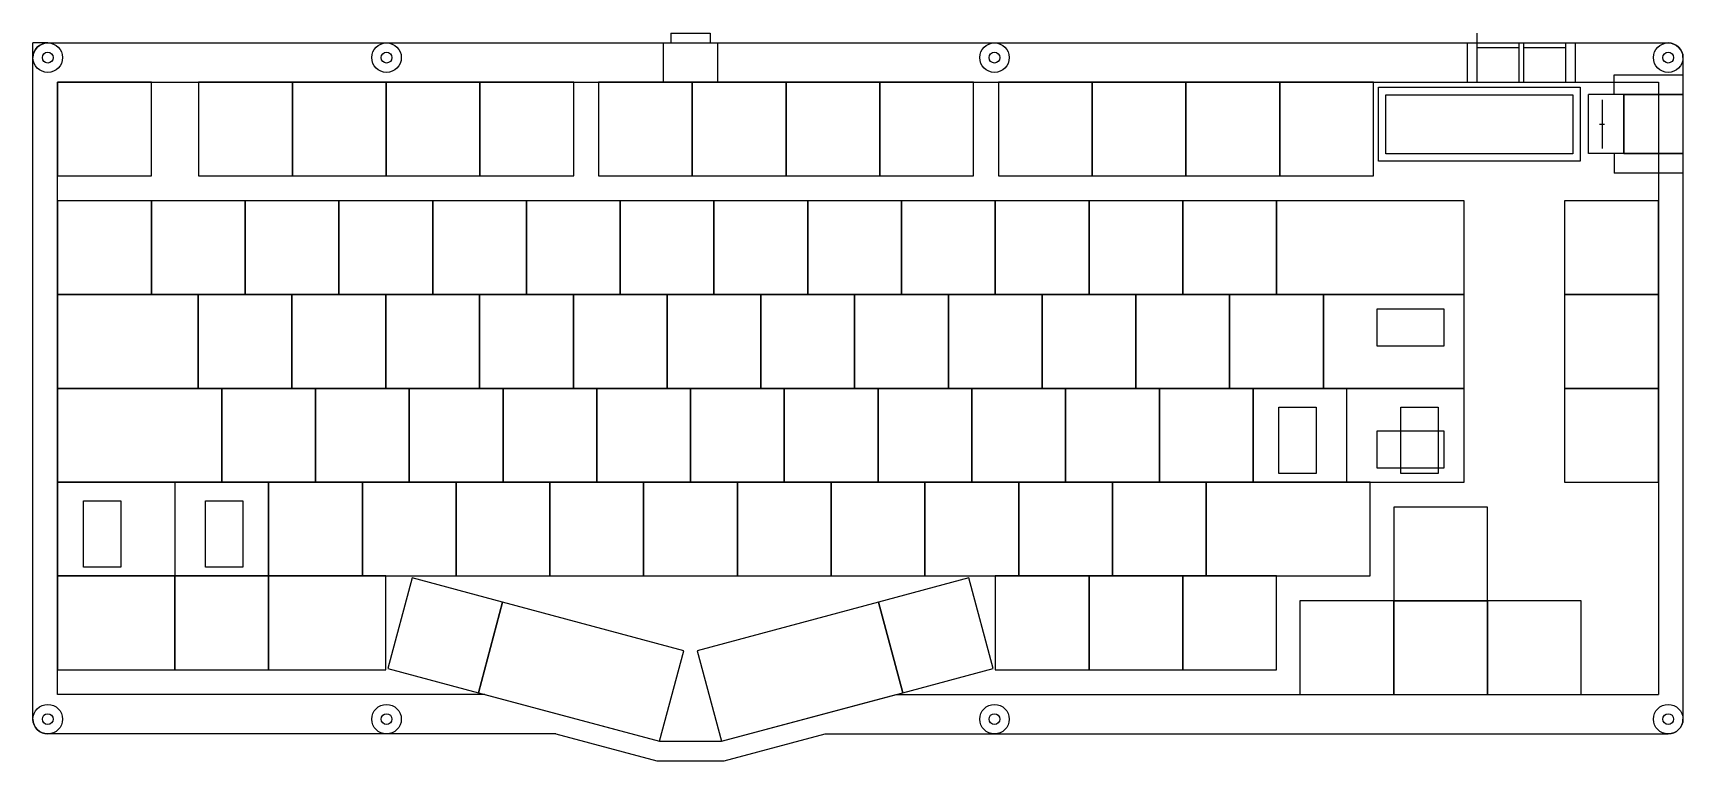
# Model space of a CAD drawing. Header units: millimetres. Extents: x 45 to 380, y 31 to 179.
import ezdxf

# ---------------------------------------------------------------- set-up
doc = ezdxf.new("R2010")
doc.units = ezdxf.units.MM
doc.layers.get('0').update_dxf_attribs({"linetype": 'CONTINUOUS'})

msp = doc.modelspace()

# ---------------------------------------------------------------- linework, layer by layer
for p, q in [((174.59, 179.35), (182.59, 179.35)), ((174.59, 179.35), (174.59, 177.35)), ((182.59, 179.35), (182.59, 177.35)), ((338.35, 179.35), (338.35, 169.35)), ((48, 177.35), (45, 177.35)), ((45, 174.35), (45, 177.35)), ((45, 39.95), (45, 174.35)), ((45, 39.95), (45, 174.35)), ((48, 177.35), (377.22, 177.35)), ((48, 177.35), (377.22, 177.35)), ((173.09, 169.35), (173.09, 177.35)), ((174.59, 177.35), (182.59, 177.35)), ((184.09, 177.35), (184.09, 169.35)), ((336.35, 177.35), (336.35, 169.35)), ((346.85, 176.35), (338.35, 176.35)), ((346.85, 177.35), (346.85, 169.35)), ((347.85, 177.35), (347.85, 169.35)), ((356.35, 176.35), (347.85, 176.35)), ((356.35, 177.35), (356.35, 169.35)), ((358.35, 177.35), (358.35, 169.35)), ((380.22, 174.35), (380.22, 39.95)), ((50, 169.35), (50, 150.3)), ((69.05, 169.35), (50, 169.35)), ((50, 169.35), (375.22, 169.35)), ((50, 44.95), (50, 169.35)), ((69.05, 150.3), (69.05, 169.35)), ((78.65, 169.35), (78.65, 150.3)), ((97.7, 169.35), (78.65, 169.35)), ((97.7, 150.3), (97.7, 169.35)), ((97.7, 169.35), (97.7, 150.3)), ((116.75, 169.35), (97.7, 169.35)), ((116.75, 150.3), (116.75, 169.35)), ((116.75, 169.35), (116.75, 150.3)), ((135.8, 169.35), (116.75, 169.35)), ((135.8, 150.3), (135.8, 169.35)), ((135.8, 169.35), (135.8, 150.3)), ((154.85, 169.35), (135.8, 169.35)), ((154.85, 150.3), (154.85, 169.35)), ((159.9, 169.35), (159.9, 150.3)), ((178.95, 169.35), (159.9, 169.35)), ((178.95, 169.35), (178.95, 150.3)), ((198, 169.35), (178.95, 169.35)), ((178.95, 150.3), (178.95, 169.35)), ((198, 169.35), (198, 150.3)), ((217.05, 169.35), (198, 169.35)), ((198, 150.3), (198, 169.35)), ((217.05, 169.35), (217.05, 150.3)), ((236.1, 169.35), (217.05, 169.35)), ((217.05, 150.3), (217.05, 169.35)), ((236.1, 150.3), (236.1, 169.35)), ((241.15, 169.35), (241.15, 150.3)), ((260.2, 169.35), (241.15, 169.35)), ((260.2, 169.35), (260.2, 150.3)), ((279.25, 169.35), (260.2, 169.35)), ((260.2, 150.3), (260.2, 169.35)), ((279.25, 169.35), (279.25, 150.3)), ((298.3, 169.35), (279.25, 169.35)), ((279.25, 150.3), (279.25, 169.35)), ((317.35, 169.35), (298.3, 169.35)), ((298.3, 169.35), (298.3, 150.3)), ((298.3, 150.3), (298.3, 169.35)), ((317.35, 150.3), (317.35, 169.35)), ((318.35, 168.32), (359.35, 168.32)), ((318.35, 153.32), (318.35, 168.32)), ((359.35, 168.32), (359.35, 153.32)), ((366.22, 170.85), (380.22, 170.85)), ((366.22, 166.85), (366.22, 170.85)), ((375.22, 169.35), (375.22, 44.95)), ((319.85, 166.82), (357.85, 166.82)), ((319.85, 154.82), (319.85, 166.82)), ((357.85, 166.82), (357.85, 154.82)), ((380.22, 166.85), (361.02, 166.85)), ((361.02, 154.85), (361.02, 166.85)), ((363.77, 165.8), (363.77, 155.9)), ((368.22, 166.85), (380.22, 166.85)), ((368.22, 154.85), (368.22, 166.85)), ((368.22, 166.85), (368.22, 154.85)), ((363.27, 160.85), (364.27, 160.85)), ((357.85, 154.82), (319.85, 154.82)), ((380.22, 154.85), (361.02, 154.85)), ((366.22, 154.85), (366.22, 150.85)), ((368.22, 154.85), (380.22, 154.85)), ((359.35, 153.32), (318.35, 153.32)), ((50, 150.3), (69.05, 150.3)), ((78.65, 150.3), (97.7, 150.3)), ((97.7, 150.3), (116.75, 150.3)), ((116.75, 150.3), (135.8, 150.3)), ((135.8, 150.3), (154.85, 150.3)), ((159.9, 150.3), (178.95, 150.3)), ((178.95, 150.3), (198, 150.3)), ((198, 150.3), (217.05, 150.3)), ((217.05, 150.3), (236.1, 150.3)), ((241.15, 150.3), (260.2, 150.3)), ((260.2, 150.3), (279.25, 150.3)), ((279.25, 150.3), (298.3, 150.3)), ((298.3, 150.3), (317.35, 150.3)), ((380.22, 150.85), (366.22, 150.85)), ((50, 145.25), (50, 126.2)), ((69.05, 145.25), (50, 145.25)), ((69.05, 126.2), (69.05, 145.25)), ((69.05, 145.25), (69.05, 126.2)), ((88.1, 145.25), (69.05, 145.25)), ((88.1, 126.2), (88.1, 145.25)), ((88.1, 145.25), (88.1, 126.2)), ((107.15, 145.25), (88.1, 145.25)), ((107.15, 126.2), (107.15, 145.25)), ((107.15, 145.25), (107.15, 126.2)), ((126.2, 145.25), (107.15, 145.25)), ((126.2, 126.2), (126.2, 145.25)), ((126.2, 145.25), (126.2, 126.2)), ((145.25, 145.25), (126.2, 145.25)), ((145.25, 126.2), (145.25, 145.25)), ((145.25, 145.25), (145.25, 126.2)), ((164.3, 145.25), (145.25, 145.25)), ((164.3, 126.2), (164.3, 145.25)), ((164.3, 145.25), (164.3, 126.2)), ((183.35, 145.25), (164.3, 145.25)), ((183.35, 126.2), (183.35, 145.25)), ((183.35, 145.25), (183.35, 126.2)), ((202.4, 145.25), (183.35, 145.25)), ((202.4, 126.2), (202.4, 145.25)), ((202.4, 145.25), (202.4, 126.2)), ((221.45, 145.25), (202.4, 145.25)), ((221.45, 126.2), (221.45, 145.25)), ((221.45, 145.25), (221.45, 126.2)), ((240.5, 145.25), (221.45, 145.25)), ((240.5, 126.2), (240.5, 145.25)), ((240.5, 145.25), (240.5, 126.2)), ((259.55, 145.25), (240.5, 145.25)), ((259.55, 126.2), (259.55, 145.25)), ((259.55, 145.25), (259.55, 126.2)), ((278.6, 145.25), (259.55, 145.25)), ((278.6, 126.2), (278.6, 145.25)), ((278.6, 145.25), (278.6, 126.2)), ((297.65, 145.25), (278.6, 145.25)), ((297.65, 126.2), (297.65, 145.25)), ((297.65, 145.25), (297.65, 126.2)), ((335.75, 145.25), (297.65, 145.25)), ((335.75, 126.2), (335.75, 145.25)), ((375.22, 145.25), (356.17, 145.25)), ((356.17, 145.25), (356.17, 126.2)), ((375.22, 126.2), (375.22, 145.25)), ((50, 126.2), (69.05, 126.2)), ((78.57, 126.2), (50, 126.2)), ((50, 126.2), (50, 107.15)), ((69.05, 126.2), (88.1, 126.2)), ((97.62, 126.2), (78.57, 126.2)), ((78.57, 126.2), (78.57, 107.15)), ((78.57, 107.15), (78.57, 126.2)), ((88.1, 126.2), (107.15, 126.2)), ((97.62, 107.15), (97.62, 126.2)), ((116.68, 126.2), (97.62, 126.2)), ((97.62, 126.2), (97.62, 107.15)), ((107.15, 126.2), (126.2, 126.2)), ((116.68, 107.15), (116.68, 126.2)), ((135.73, 126.2), (116.68, 126.2)), ((116.68, 126.2), (116.68, 107.15)), ((126.2, 126.2), (145.25, 126.2)), ((135.73, 107.15), (135.73, 126.2)), ((154.78, 126.2), (135.73, 126.2)), ((135.73, 126.2), (135.73, 107.15)), ((145.25, 126.2), (164.3, 126.2)), ((154.78, 107.15), (154.78, 126.2)), ((173.82, 126.2), (154.78, 126.2)), ((154.78, 126.2), (154.78, 107.15)), ((164.3, 126.2), (183.35, 126.2)), ((192.87, 126.2), (173.82, 126.2)), ((173.82, 126.2), (173.82, 107.15)), ((173.82, 107.15), (173.82, 126.2)), ((183.35, 126.2), (202.4, 126.2)), ((211.92, 126.2), (192.87, 126.2)), ((192.87, 126.2), (192.87, 107.15)), ((192.87, 107.15), (192.87, 126.2)), ((202.4, 126.2), (221.45, 126.2)), ((211.92, 107.15), (211.92, 126.2)), ((230.97, 126.2), (211.92, 126.2)), ((211.92, 126.2), (211.92, 107.15)), ((221.45, 126.2), (240.5, 126.2)), ((230.97, 107.15), (230.97, 126.2)), ((250.02, 126.2), (230.97, 126.2)), ((230.97, 126.2), (230.97, 107.15)), ((240.5, 126.2), (259.55, 126.2)), ((250.02, 107.15), (250.02, 126.2)), ((269.07, 126.2), (250.02, 126.2)), ((250.02, 126.2), (250.02, 107.15)), ((259.55, 126.2), (278.6, 126.2)), ((269.07, 107.15), (269.07, 126.2)), ((288.12, 126.2), (269.07, 126.2)), ((269.07, 126.2), (269.07, 107.15)), ((278.6, 126.2), (297.65, 126.2)), ((288.12, 107.15), (288.12, 126.2)), ((307.17, 126.2), (288.12, 126.2)), ((288.12, 126.2), (288.12, 107.15)), ((297.65, 126.2), (335.75, 126.2)), ((335.75, 126.2), (307.17, 126.2)), ((307.17, 126.2), (307.17, 107.15)), ((307.17, 107.15), (307.17, 126.2)), ((307.17, 126.2), (335.75, 126.2)), ((307.17, 107.15), (307.17, 126.2)), ((335.75, 107.15), (335.75, 126.2)), ((335.75, 88.1), (335.75, 126.2)), ((356.17, 126.2), (375.22, 126.2)), ((375.22, 126.2), (356.17, 126.2)), ((356.17, 126.2), (356.17, 107.15)), ((375.22, 107.15), (375.22, 126.2)), ((318.12, 123.34), (331.62, 123.34)), ((318.12, 115.74), (318.12, 123.34)), ((331.62, 123.34), (331.62, 115.74)), ((331.62, 115.74), (318.12, 115.74)), ((83.34, 107.15), (50, 107.15)), ((50, 107.15), (50, 88.1)), ((50, 107.15), (78.57, 107.15)), ((78.57, 107.15), (97.62, 107.15)), ((83.34, 88.1), (83.34, 107.15)), ((102.39, 107.15), (83.34, 107.15)), ((83.34, 107.15), (83.34, 88.1)), ((97.62, 107.15), (116.68, 107.15)), ((102.39, 88.1), (102.39, 107.15)), ((121.44, 107.15), (102.39, 107.15)), ((102.39, 107.15), (102.39, 88.1)), ((116.68, 107.15), (135.73, 107.15)), ((121.44, 88.1), (121.44, 107.15)), ((140.49, 107.15), (121.44, 107.15)), ((121.44, 107.15), (121.44, 88.1)), ((135.73, 107.15), (154.78, 107.15)), ((140.49, 88.1), (140.49, 107.15)), ((159.54, 107.15), (140.49, 107.15)), ((140.49, 107.15), (140.49, 88.1)), ((154.78, 107.15), (173.82, 107.15)), ((159.54, 88.1), (159.54, 107.15)), ((178.59, 107.15), (159.54, 107.15)), ((159.54, 107.15), (159.54, 88.1)), ((173.82, 107.15), (192.87, 107.15)), ((178.59, 88.1), (178.59, 107.15)), ((197.64, 107.15), (178.59, 107.15)), ((178.59, 107.15), (178.59, 88.1)), ((192.87, 107.15), (211.92, 107.15)), ((197.64, 88.1), (197.64, 107.15)), ((216.69, 107.15), (197.64, 107.15)), ((197.64, 107.15), (197.64, 88.1)), ((211.92, 107.15), (230.97, 107.15)), ((216.69, 88.1), (216.69, 107.15)), ((235.74, 107.15), (216.69, 107.15)), ((216.69, 107.15), (216.69, 88.1)), ((230.97, 107.15), (250.02, 107.15)), ((235.74, 88.1), (235.74, 107.15)), ((254.79, 107.15), (235.74, 107.15)), ((235.74, 107.15), (235.74, 88.1)), ((250.02, 107.15), (269.07, 107.15)), ((254.79, 88.1), (254.79, 107.15)), ((273.84, 107.15), (254.79, 107.15)), ((254.79, 107.15), (254.79, 88.1)), ((269.07, 107.15), (288.12, 107.15)), ((273.84, 88.1), (273.84, 107.15)), ((292.89, 107.15), (273.84, 107.15)), ((273.84, 107.15), (273.84, 88.1)), ((288.12, 107.15), (307.17, 107.15)), ((292.89, 107.15), (292.89, 88.1)), ((335.75, 107.15), (292.89, 107.15)), ((292.89, 107.15), (292.89, 88.1)), ((311.94, 107.15), (292.89, 107.15)), ((292.89, 88.1), (292.89, 107.15)), ((307.17, 107.15), (335.75, 107.15)), ((311.94, 107.15), (307.17, 107.15)), ((311.94, 88.1), (311.94, 107.15)), ((311.94, 88.1), (311.94, 107.15)), ((335.75, 88.1), (335.75, 107.15)), ((356.17, 107.15), (375.22, 107.15)), ((375.22, 107.15), (356.17, 107.15)), ((356.17, 107.15), (356.17, 88.1)), ((375.22, 88.1), (375.22, 107.15)), ((298.12, 89.85), (298.12, 103.35)), ((298.12, 103.35), (305.72, 103.35)), ((305.72, 103.35), (305.72, 89.85)), ((322.91, 89.85), (322.91, 103.35)), ((322.91, 103.35), (330.51, 103.35)), ((330.51, 103.35), (330.51, 89.85)), ((318.12, 90.96), (318.12, 98.55)), ((318.12, 98.55), (331.62, 98.55)), ((331.62, 98.55), (331.62, 90.96)), ((331.62, 90.96), (318.12, 90.96)), ((50, 88.1), (50, 69.05)), ((92.86, 88.1), (50, 88.1)), ((50, 88.1), (83.34, 88.1)), ((92.86, 88.1), (73.81, 88.1)), ((73.81, 88.1), (73.81, 69.05)), ((83.34, 88.1), (102.39, 88.1)), ((92.86, 69.05), (92.86, 88.1)), ((92.86, 69.05), (92.86, 88.1)), ((92.86, 88.1), (92.86, 69.05)), ((111.91, 88.1), (92.86, 88.1)), ((102.39, 88.1), (121.44, 88.1)), ((130.96, 88.1), (111.91, 88.1)), ((111.91, 88.1), (111.91, 69.05)), ((111.91, 69.05), (111.91, 88.1)), ((121.44, 88.1), (140.49, 88.1)), ((130.96, 69.05), (130.96, 88.1)), ((150.01, 88.1), (130.96, 88.1)), ((130.96, 88.1), (130.96, 69.05)), ((140.49, 88.1), (159.54, 88.1)), ((150.01, 69.05), (150.01, 88.1)), ((169.06, 88.1), (150.01, 88.1)), ((150.01, 88.1), (150.01, 69.05)), ((159.54, 88.1), (178.59, 88.1)), ((169.06, 69.05), (169.06, 88.1)), ((188.11, 88.1), (169.06, 88.1)), ((169.06, 88.1), (169.06, 69.05)), ((178.59, 88.1), (197.64, 88.1)), ((188.11, 69.05), (188.11, 88.1)), ((207.16, 88.1), (188.11, 88.1)), ((188.11, 88.1), (188.11, 69.05)), ((197.64, 88.1), (216.69, 88.1)), ((207.16, 69.05), (207.16, 88.1)), ((226.21, 88.1), (207.16, 88.1)), ((207.16, 88.1), (207.16, 69.05)), ((216.69, 88.1), (235.74, 88.1)), ((226.21, 69.05), (226.21, 88.1)), ((245.26, 88.1), (226.21, 88.1)), ((226.21, 88.1), (226.21, 69.05)), ((235.74, 88.1), (254.79, 88.1)), ((245.26, 69.05), (245.26, 88.1)), ((264.31, 88.1), (245.26, 88.1)), ((245.26, 88.1), (245.26, 69.05)), ((254.79, 88.1), (273.84, 88.1)), ((264.31, 69.05), (264.31, 88.1)), ((283.36, 88.1), (264.31, 88.1)), ((264.31, 88.1), (264.31, 69.05)), ((273.84, 88.1), (292.89, 88.1)), ((283.36, 88.1), (283.36, 69.05)), ((316.7, 88.1), (283.36, 88.1)), ((283.36, 69.05), (283.36, 88.1)), ((292.89, 88.1), (335.75, 88.1)), ((292.89, 88.1), (311.94, 88.1)), ((305.72, 89.85), (298.12, 89.85)), ((311.94, 88.1), (335.75, 88.1)), ((316.7, 69.05), (316.7, 88.1)), ((330.51, 89.85), (322.91, 89.85)), ((356.17, 88.1), (375.22, 88.1)), ((55.24, 70.8), (55.24, 84.3)), ((55.24, 84.3), (62.84, 84.3)), ((62.84, 84.3), (62.84, 70.8)), ((80.03, 70.8), (80.03, 84.3)), ((80.03, 84.3), (87.63, 84.3)), ((87.63, 84.3), (87.63, 70.8)), ((321.46, 83.05), (321.46, 64)), ((340.51, 83.05), (321.46, 83.05)), ((340.51, 64), (340.51, 83.05)), ((62.84, 70.8), (55.24, 70.8)), ((87.63, 70.8), (80.03, 70.8)), ((50, 69.05), (92.86, 69.05)), ((73.81, 69.05), (50, 69.05)), ((50, 69.05), (50, 50)), ((73.81, 69.05), (92.86, 69.05)), ((92.86, 69.05), (73.81, 69.05)), ((73.81, 69.05), (73.81, 50)), ((73.81, 50), (73.81, 69.05)), ((92.86, 69.05), (92.86, 50)), ((116.68, 69.05), (92.86, 69.05)), ((92.86, 50), (92.86, 69.05)), ((92.86, 69.05), (111.91, 69.05)), ((111.91, 69.05), (130.96, 69.05)), ((116.68, 50), (116.68, 69.05)), ((122.01, 68.64), (117.08, 50.24)), ((140.41, 63.71), (122.01, 68.64)), ((130.96, 69.05), (150.01, 69.05)), ((150.01, 69.05), (169.06, 69.05)), ((169.06, 69.05), (188.11, 69.05)), ((188.11, 69.05), (207.16, 69.05)), ((207.16, 69.05), (226.21, 69.05)), ((235.16, 68.64), (216.76, 63.71)), ((226.21, 69.05), (245.26, 69.05)), ((240.09, 50.24), (235.16, 68.64)), ((259.55, 69.05), (240.5, 69.05)), ((240.5, 69.05), (240.5, 50)), ((245.26, 69.05), (264.31, 69.05)), ((278.6, 69.05), (259.55, 69.05)), ((259.55, 69.05), (259.55, 50)), ((259.55, 50), (259.55, 69.05)), ((264.31, 69.05), (283.36, 69.05)), ((297.65, 69.05), (278.6, 69.05)), ((278.6, 69.05), (278.6, 50)), ((278.6, 50), (278.6, 69.05)), ((283.36, 69.05), (316.7, 69.05)), ((297.65, 50), (297.65, 69.05)), ((140.41, 63.71), (135.48, 45.31)), ((135.48, 45.31), (140.41, 63.71)), ((177.22, 53.85), (140.41, 63.71)), ((216.76, 63.71), (179.96, 53.85)), ((216.76, 63.71), (221.69, 45.31)), ((221.69, 45.31), (216.76, 63.71)), ((302.41, 64), (302.41, 44.95)), ((321.46, 64), (302.41, 64)), ((321.46, 64), (340.51, 64)), ((321.46, 44.95), (321.46, 64)), ((340.51, 64), (321.46, 64)), ((321.46, 64), (321.46, 44.95)), ((340.51, 44.95), (340.51, 64)), ((359.56, 64), (340.51, 64)), ((340.51, 64), (340.51, 44.95)), ((359.56, 44.95), (359.56, 64)), ((172.29, 35.45), (177.22, 53.85)), ((179.96, 53.85), (184.89, 35.45)), ((50, 50), (73.81, 50)), ((73.81, 50), (92.86, 50)), ((92.86, 50), (116.68, 50)), ((117.08, 50.24), (135.48, 45.31)), ((221.69, 45.31), (240.09, 50.24)), ((240.5, 50), (259.55, 50)), ((259.55, 50), (278.6, 50)), ((278.6, 50), (297.65, 50)), ((136.83, 44.95), (50, 44.95)), ((135.48, 45.31), (172.29, 35.45)), ((136.83, 44.95), (172.29, 35.45)), ((184.89, 35.45), (221.69, 45.31)), ((184.89, 35.45), (220.34, 44.95)), ((220.34, 44.95), (302.41, 44.95)), ((302.41, 44.95), (321.46, 44.95)), ((302.41, 44.95), (359.56, 44.95)), ((321.46, 44.95), (340.51, 44.95)), ((340.51, 44.95), (359.56, 44.95)), ((359.56, 44.95), (375.22, 44.95)), ((151.23, 36.95), (48, 36.95)), ((151.23, 36.95), (171.76, 31.45)), ((185.42, 31.45), (205.94, 36.95)), ((205.94, 36.95), (377.22, 36.95)), ((172.29, 35.45), (184.89, 35.45)), ((171.76, 31.45), (185.42, 31.45))]:
    msp.add_line(p, q)
for centre, radius in [((48, 174.35), 3), ((48, 174.35), 1.1), ((116.83, 174.35), 3), ((116.83, 174.35), 1.1), ((240.34, 174.35), 3), ((240.34, 174.35), 1.1), ((377.22, 174.35), 3), ((377.22, 174.35), 1.1), ((48, 39.95), 3), ((48, 39.95), 1.1), ((116.83, 39.95), 3), ((116.83, 39.95), 1.1), ((240.34, 39.95), 3), ((240.34, 39.95), 1.1), ((377.22, 39.95), 3), ((377.22, 39.95), 1.1)]:
    msp.add_circle(centre, radius)
for centre, start, end in [((48, 174.35), 90, 180), ((377.22, 174.35), 0, 90), ((48, 39.95), 180, 270), ((377.22, 39.95), -90, 0)]:
    msp.add_arc(centre, 3, start, end)

doc.saveas('drawing.dxf')
